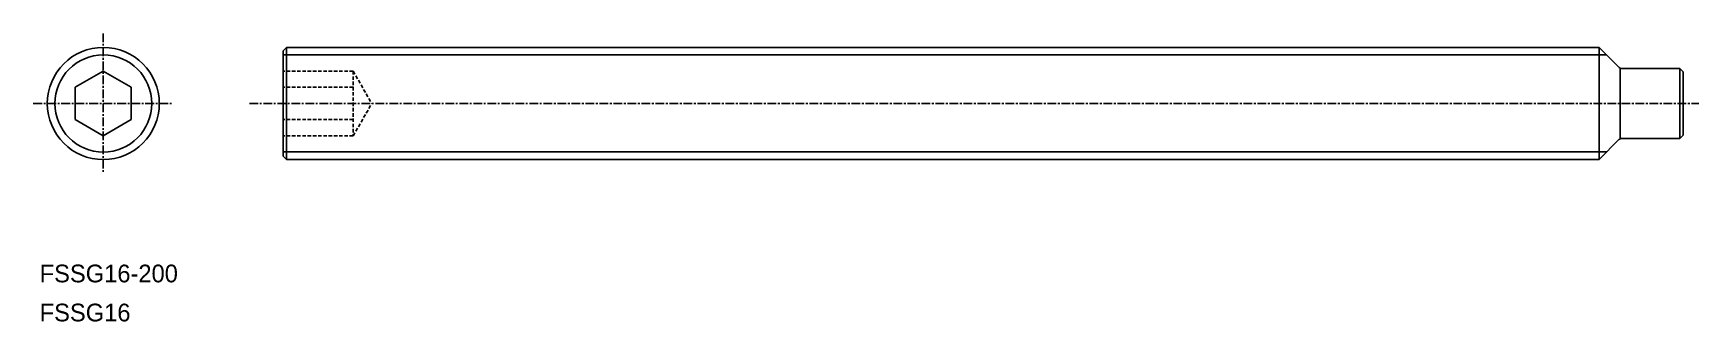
# Model space of a CAD drawing. Extents: x 5 to 243, y 12 to 53.
import ezdxf

# ---------------------------------------------------------------- set-up
doc = ezdxf.new("R2010")
doc.units = 0
doc.linetypes.add('CENTER', pattern=[2, 1.25, -0.25, 0.25, -0.25])
doc.linetypes.add('DASHED', pattern=[0.75, 0.5, -0.25])
doc.layers.get('0').update_dxf_attribs({"linetype": 'CONTINUOUS'})
doc.layers.add('CENTER', color=1, linetype='CENTER')

msp = doc.modelspace()

# ---------------------------------------------------------------- linework, layer by layer
at = {"color": 7, "linetype": 'CONTINUOUS'}
for p, q in [((41.07, 51.24), (40.57, 50.74)), ((40.57, 50.74), (40.57, 35.74)), ((41.07, 35.24), (41.07, 51.24)), ((41.07, 51.24), (228.55, 51.24)), ((228.55, 35.24), (228.55, 51.24)), ((228.55, 51.24), (231.44, 48.36)), ((14.88, 47.86), (10.88, 45.55)), ((18.88, 45.55), (14.88, 47.86)), ((231.57, 38.21), (231.57, 48.28)), ((231.72, 48.24), (240.07, 48.24)), ((240.07, 38.24), (240.07, 48.24)), ((240.07, 48.24), (240.57, 47.74)), ((240.57, 38.74), (240.57, 47.74)), ((10.88, 45.55), (10.88, 40.94)), ((18.88, 40.94), (18.88, 45.55)), ((10.88, 40.94), (14.88, 38.63)), ((14.88, 38.63), (18.88, 40.94)), ((228.55, 35.24), (231.44, 38.13)), ((231.72, 38.24), (240.07, 38.24)), ((240.07, 38.24), (240.57, 38.74)), ((40.57, 35.74), (41.07, 35.24)), ((41.07, 35.24), (228.55, 35.24))]:
    msp.add_line(p, q, dxfattribs=at)
at = {"color": 3, "linetype": 'CONTINUOUS'}
for p, q in [((229.63, 50.16), (40.57, 50.16)), ((229.63, 36.33), (40.57, 36.33))]:
    msp.add_line(p, q, dxfattribs=at)
at = {"color": 3, "linetype": 'DASHED'}
for p, q in [((50.57, 47.86), (40.57, 47.86)), ((50.57, 47.86), (53.23, 43.24)), ((50.57, 47.86), (50.57, 38.63)), ((50.57, 45.55), (40.57, 45.55)), ((50.57, 38.63), (53.23, 43.24)), ((50.57, 40.94), (40.57, 40.94)), ((50.57, 38.63), (40.57, 38.63))]:
    msp.add_line(p, q, dxfattribs=at)
at = {"color": 7, "linetype": 'CONTINUOUS'}
msp.add_circle((14.88, 43.24), 8, dxfattribs=at)
at = {"color": 3, "linetype": 'CONTINUOUS'}
msp.add_circle((14.88, 43.24), 6.92, dxfattribs=at)
at = {"color": 7, "linetype": 'CONTINUOUS'}
for centre, start, end in [((231.72, 48.64), 225, 270), ((231.72, 37.84), 90, 135)]:
    msp.add_arc(centre, 0.4, start, end, dxfattribs=at)
at = {"layer": 'CENTER', "color": 1, "linetype": 'CENTER'}
for p, q in [((14.88, 53.24), (14.88, 33.24)), ((4.88, 43.24), (24.88, 43.24)), ((35.75, 43.24), (242.78, 43.24))]:
    msp.add_line(p, q, dxfattribs=at)

# ---------------------------------------------------------------- texts
at = {"color": 7, "linetype": 'CONTINUOUS'}
for s, p in [('FSSG16-200', (5.79, 17.73)), ('FSSG16', (5.79, 12.16))]:
    msp.add_text(s, height=2.53, dxfattribs=at).set_placement(p)

doc.saveas('drawing.dxf')
